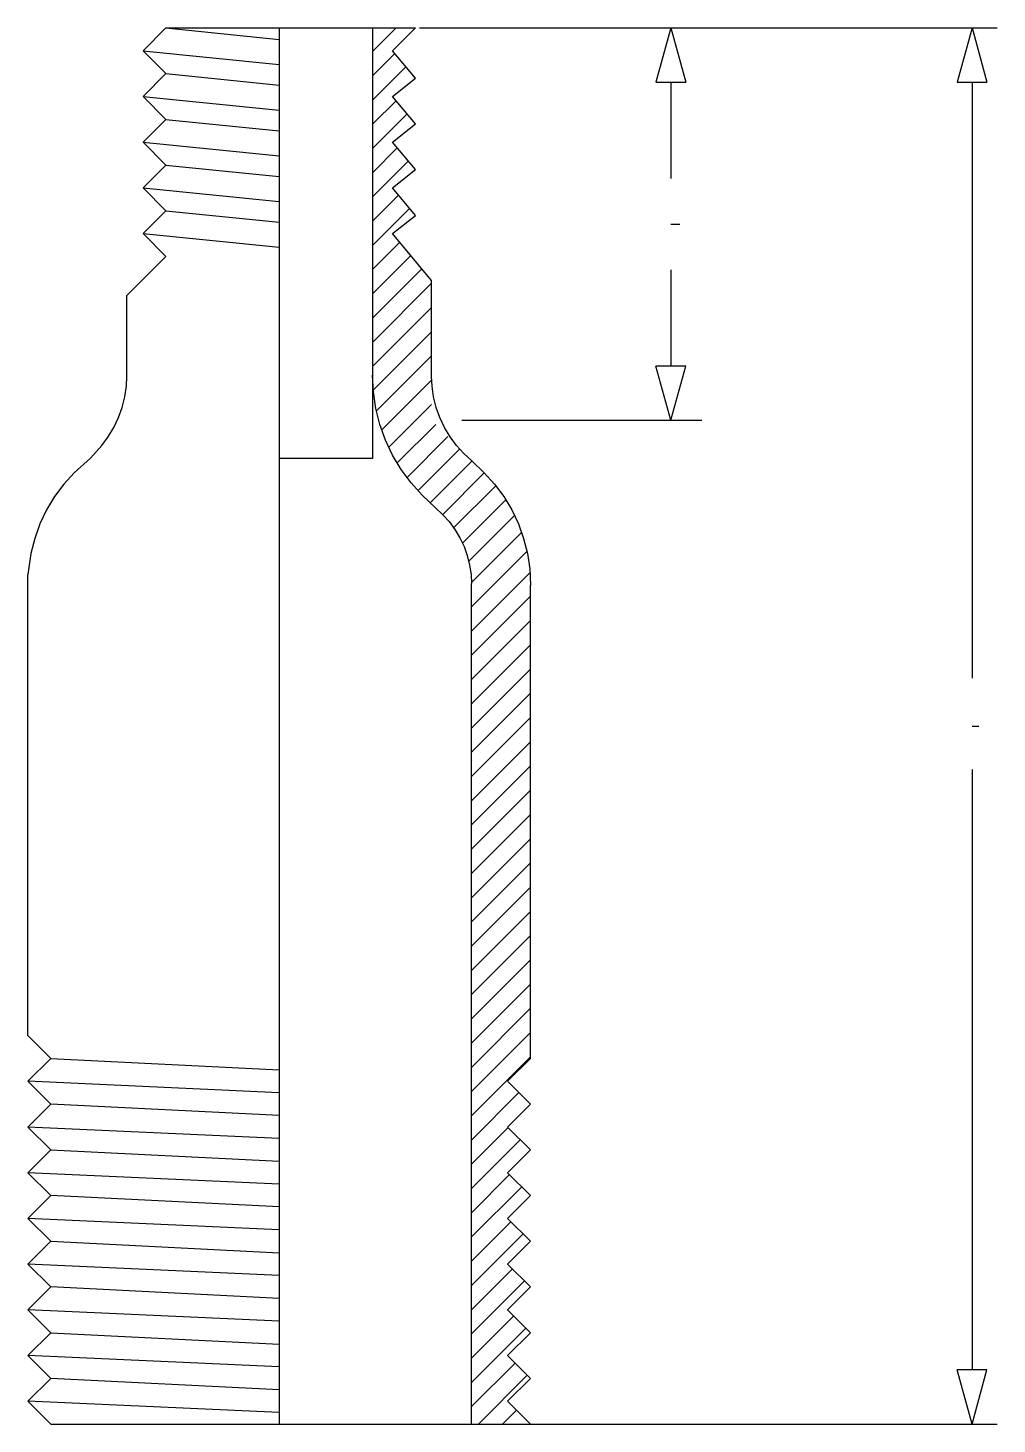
# Model space of a CAD drawing. Extents: x 689 to 1114, y 296 to 907.
import ezdxf

# ---------------------------------------------------------------- set-up
doc = ezdxf.new("R2010")
doc.units = 0
doc.header["$MEASUREMENT"] = 0
doc.layers.get('0').update_dxf_attribs({"linetype": 'CONTINUOUS'})
doc.layers.add('1', color=7, linetype='CONTINUOUS')

msp = doc.modelspace()

# ---------------------------------------------------------------- linework, layer by layer
at = {"color": 4, "linetype": 'Continuous'}
for p, q in [((840.35, 896.49), (850.54, 906.67)), ((840.35, 896.49), (850.54, 906.67)), ((840.35, 885.88), (849.97, 895.5)), ((840.35, 875.27), (854.79, 889.71)), ((840.35, 864.67), (850.52, 874.84)), ((840.35, 854.06), (855.34, 869.05)), ((840.35, 843.45), (851.07, 854.18)), ((840.35, 832.85), (855.89, 848.39)), ((840.35, 822.24), (851.62, 833.51)), ((840.35, 811.63), (856.44, 827.72)), ((840.35, 801.03), (852.18, 812.85)), ((840.35, 790.42), (856.99, 807.06)), ((840.35, 779.81), (861.81, 801.27)), ((840.35, 769.21), (866.1, 794.96)), ((840.35, 758.6), (866.1, 784.35)), ((840.35, 747.99), (866.1, 773.74)), ((842, 739.04), (866.1, 763.14)), ((844.33, 730.76), (866.1, 752.53)), ((847.38, 723.21), (866.1, 741.92)), ((851.08, 716.3), (867.92, 733.14)), ((855.37, 709.98), (873.23, 727.84)), ((860.2, 704.21), (878.53, 722.53)), ((865.47, 698.87), (883.83, 717.23)), ((870.95, 693.74), (889.14, 711.93)), ((875.76, 687.95), (894.17, 706.35)), ((879.61, 681.19), (898.57, 700.15)), ((882.34, 673.31), (902.36, 693.33)), ((883.55, 663.92), (905.47, 685.83)), ((883.57, 653.33), (907.81, 677.57)), ((883.57, 642.72), (909.12, 668.27)), ((883.57, 632.12), (909.39, 657.94)), ((883.57, 621.51), (909.39, 647.33)), ((883.57, 610.9), (909.39, 636.72)), ((883.57, 600.3), (909.39, 626.12)), ((883.57, 589.69), (909.39, 615.51)), ((883.57, 579.08), (909.39, 604.9)), ((883.57, 568.48), (909.39, 594.3)), ((883.57, 557.87), (909.39, 583.69)), ((883.57, 547.26), (909.39, 573.08)), ((883.57, 536.66), (909.39, 562.48)), ((883.57, 526.05), (909.39, 551.87)), ((883.57, 515.44), (909.39, 541.26)), ((883.57, 504.84), (909.39, 530.66)), ((883.57, 494.23), (909.39, 520.05)), ((883.57, 483.62), (909.39, 509.44)), ((883.57, 473.02), (909.39, 498.84)), ((883.57, 462.41), (909.39, 488.23)), ((883.57, 451.8), (909.39, 477.63)), ((883.57, 441.2), (909.39, 467.02)), ((883.57, 430.59), (909.39, 456.41)), ((883.57, 419.98), (904.33, 440.75)), ((883.57, 409.38), (899.64, 425.44)), ((883.57, 398.77), (904.94, 420.14)), ((883.57, 388.16), (900.24, 404.84)), ((883.57, 377.56), (905.55, 399.53)), ((883.57, 366.95), (900.85, 384.23)), ((883.57, 356.35), (906.15, 378.93)), ((883.57, 345.74), (901.46, 363.62)), ((883.57, 335.13), (906.76, 358.32)), ((883.57, 324.53), (902.06, 343.02)), ((883.57, 313.92), (907.37, 337.71)), ((883.57, 303.31), (902.67, 322.41)), ((886.56, 295.69), (907.97, 317.11)), ((897.16, 295.69), (903.28, 301.8))]:
    msp.add_line(p, q, dxfattribs=at)
at = {"layer": '1', "color": 7, "linetype": 'Continuous'}
for p, q in [((739.79, 896.67), (749.79, 906.67)), ((749.79, 906.67), (858.99, 906.67)), ((749.79, 906.67), (799.39, 901.67)), ((799.39, 906.67), (799.39, 295.69)), ((840.35, 718.2), (840.35, 906.67)), ((848.99, 896.67), (858.99, 906.67)), ((749.79, 886.67), (739.79, 896.67)), ((858.99, 884.66), (848.99, 896.67)), ((739.79, 876.67), (749.79, 886.67)), ((749.79, 886.67), (799.39, 881.67)), ((848.99, 876.67), (858.99, 884.66)), ((749.79, 866.67), (739.79, 876.67)), ((858.99, 864.66), (848.99, 876.67)), ((739.79, 856.67), (749.79, 866.67)), ((749.79, 866.67), (799.39, 861.67)), ((848.99, 856.67), (858.99, 864.66)), ((749.79, 846.67), (739.79, 856.67)), ((858.99, 844.66), (848.99, 856.67)), ((739.79, 836.67), (749.79, 846.67)), ((749.79, 846.67), (799.39, 841.67)), ((848.99, 836.67), (858.99, 844.66)), ((749.79, 826.67), (739.79, 836.67)), ((858.99, 824.66), (848.99, 836.67)), ((739.79, 816.67), (749.79, 826.67)), ((749.79, 826.67), (799.39, 821.68)), ((848.99, 816.67), (858.99, 824.66)), ((749.79, 806.67), (739.79, 816.67)), ((866.1, 796.11), (848.99, 816.67)), ((732.69, 789.57), (749.79, 806.67)), ((866.1, 754.08), (866.1, 796.11)), ((732.69, 754.08), (732.69, 789.57)), ((732.48, 749.91), (732.69, 754.08)), ((840.65, 747.38), (840.29, 754.65)), ((866.3, 749.91), (866.1, 754.08)), ((731.79, 745.21), (732.48, 749.91)), ((841.72, 740.18), (840.65, 747.38)), ((867, 745.21), (866.3, 749.91)), ((729.03, 736.14), (730.63, 740.61)), ((730.63, 740.61), (731.79, 745.21)), ((843.48, 733.12), (841.72, 740.18)), ((868.15, 740.61), (867, 745.21)), ((869.75, 736.14), (868.15, 740.61)), ((727.01, 731.85), (729.03, 736.14)), ((871.78, 731.85), (869.75, 736.14)), ((721.74, 723.97), (724.57, 727.78)), ((724.57, 727.78), (727.01, 731.85)), ((845.93, 726.27), (843.48, 733.12)), ((874.22, 727.78), (871.78, 731.85)), ((877.05, 723.97), (874.22, 727.78)), ((716.74, 718.45), (721.74, 723.97)), ((849.05, 719.69), (845.93, 726.27)), ((880.24, 720.45), (877.05, 723.97)), ((716.74, 718.45), (709.65, 712.03)), ((840.35, 718.2), (799.39, 718.2)), ((852.79, 713.45), (849.05, 719.69)), ((883.75, 717.26), (880.24, 720.45)), ((883.75, 717.26), (889.14, 712.03)), ((709.65, 712.03), (705.1, 707)), ((857.12, 707.61), (852.79, 713.45)), ((889.14, 712.03), (893.69, 707)), ((705.1, 707), (701.06, 701.56)), ((862.01, 702.22), (857.12, 707.61)), ((893.69, 707), (897.73, 701.56)), ((701.06, 701.56), (697.57, 695.74)), ((862.01, 702.22), (867.76, 696.65)), ((867.76, 696.65), (870.91, 693.8)), ((897.73, 701.56), (901.21, 695.74)), ((697.57, 695.74), (694.68, 689.61)), ((870.91, 693.8), (873.76, 690.65)), ((873.76, 690.65), (876.29, 687.23)), ((901.21, 695.74), (904.11, 689.61)), ((694.68, 689.61), (692.39, 683.23)), ((876.29, 687.23), (878.48, 683.59)), ((904.11, 689.61), (906.4, 683.23)), ((692.39, 683.23), (690.74, 676.65)), ((878.48, 683.59), (880.29, 679.75)), ((880.29, 679.75), (881.72, 675.75)), ((906.4, 683.23), (908.04, 676.65)), ((690.74, 676.65), (689.39, 667.55)), ((881.72, 675.75), (882.76, 671.62)), ((908.04, 676.65), (909.04, 669.95)), ((689.39, 465.69), (689.39, 667.55)), ((882.76, 671.62), (883.38, 667.42)), ((883.38, 667.42), (883.57, 663.51)), ((909.04, 669.95), (909.39, 662.7)), ((883.57, 295.69), (883.57, 663.51)), ((909.39, 455.69), (909.39, 662.7)), ((689.39, 465.69), (699.39, 455.69)), ((699.39, 455.69), (689.39, 445.69)), ((699.39, 455.69), (799.39, 450.69)), ((909.39, 455.69), (899.39, 445.69)), ((689.39, 445.69), (699.39, 435.69)), ((899.39, 445.69), (909.39, 435.69)), ((699.39, 435.69), (689.39, 425.69)), ((799.39, 430.69), (699.39, 435.69)), ((909.39, 435.69), (899.39, 425.69)), ((689.39, 425.69), (699.39, 415.69)), ((899.39, 425.69), (909.39, 415.69)), ((699.39, 415.69), (689.39, 405.69)), ((699.39, 415.69), (799.39, 410.69)), ((909.39, 415.69), (899.39, 405.69)), ((689.39, 405.69), (699.39, 395.69)), ((899.39, 405.69), (909.39, 395.69)), ((699.39, 395.69), (689.39, 385.69)), ((799.39, 390.69), (699.39, 395.69)), ((909.39, 395.69), (899.39, 385.69)), ((689.39, 385.69), (699.39, 375.69)), ((899.39, 385.69), (909.39, 375.69)), ((699.39, 375.69), (689.39, 365.69)), ((699.39, 375.69), (799.39, 370.69)), ((909.39, 375.69), (899.39, 365.69)), ((689.39, 365.69), (699.39, 355.69)), ((899.39, 365.69), (909.39, 355.69)), ((699.39, 355.69), (689.39, 345.69)), ((799.39, 350.69), (699.39, 355.69)), ((909.39, 355.69), (899.39, 345.69)), ((689.39, 345.69), (699.39, 335.69)), ((899.39, 345.69), (909.39, 335.69)), ((699.39, 335.69), (689.39, 325.69)), ((699.39, 335.69), (799.39, 330.69)), ((909.39, 335.69), (899.39, 325.69)), ((689.39, 325.69), (699.39, 315.69)), ((899.39, 325.69), (909.39, 315.69)), ((699.39, 315.69), (689.39, 305.69)), ((799.39, 310.69), (699.39, 315.69)), ((909.39, 315.69), (899.39, 305.69)), ((689.39, 305.69), (699.39, 295.69)), ((899.39, 305.69), (909.39, 295.69)), ((699.39, 295.69), (909.39, 295.69))]:
    msp.add_line(p, q, dxfattribs=at)
at = {"layer": '1', "color": 3, "linetype": 'Continuous'}
for p, q in [((860.77, 906.67), (1113.64, 906.67)), ((970.82, 906.67), (964.26, 882.96)), ((970.82, 906.67), (977.37, 882.96)), ((1102.66, 906.67), (1096.11, 882.96)), ((1102.66, 906.67), (1109.22, 882.96)), ((964.26, 882.96), (977.37, 882.96)), ((970.82, 882.96), (970.82, 840.82)), ((1096.11, 882.96), (1109.22, 882.96)), ((1102.66, 882.96), (1102.66, 622.17)), ((970.82, 800.82), (970.82, 758.67)), ((970.82, 734.96), (964.26, 758.67)), ((977.37, 758.67), (964.26, 758.67)), ((970.82, 734.96), (977.37, 758.67)), ((879.38, 734.96), (984.36, 734.96)), ((1102.66, 582.17), (1102.66, 319.4)), ((1102.66, 295.69), (1096.11, 319.4)), ((1109.22, 319.4), (1096.11, 319.4)), ((1102.66, 295.69), (1109.22, 319.4)), ((909.39, 295.69), (1113.64, 295.69))]:
    msp.add_line(p, q, dxfattribs=at)
at = {"layer": '1', "color": 4, "linetype": 'Continuous'}
for p, q in [((739.8, 896.67), (799.39, 890.66)), ((739.8, 876.67), (799.39, 870.66)), ((739.8, 856.67), (799.39, 850.66)), ((739.8, 836.67), (799.39, 830.66)), ((739.8, 816.67), (799.39, 810.66)), ((799.39, 440.69), (689.39, 445.69)), ((799.39, 420.69), (689.39, 425.69)), ((799.39, 400.69), (689.39, 405.69)), ((799.39, 380.69), (689.39, 385.69)), ((799.39, 360.69), (689.39, 365.69)), ((799.39, 340.69), (689.39, 345.69)), ((799.39, 320.69), (689.39, 325.69)), ((799.39, 300.69), (689.39, 305.69))]:
    msp.add_line(p, q, dxfattribs=at)
at = {"layer": '1', "color": 5, "linetype": 'Continuous'}
for p, q in [((970.82, 820.82), (974.82, 820.82)), ((1102.66, 601.18), (1105.66, 601.18))]:
    msp.add_line(p, q, dxfattribs=at)

doc.saveas('drawing.dxf')
